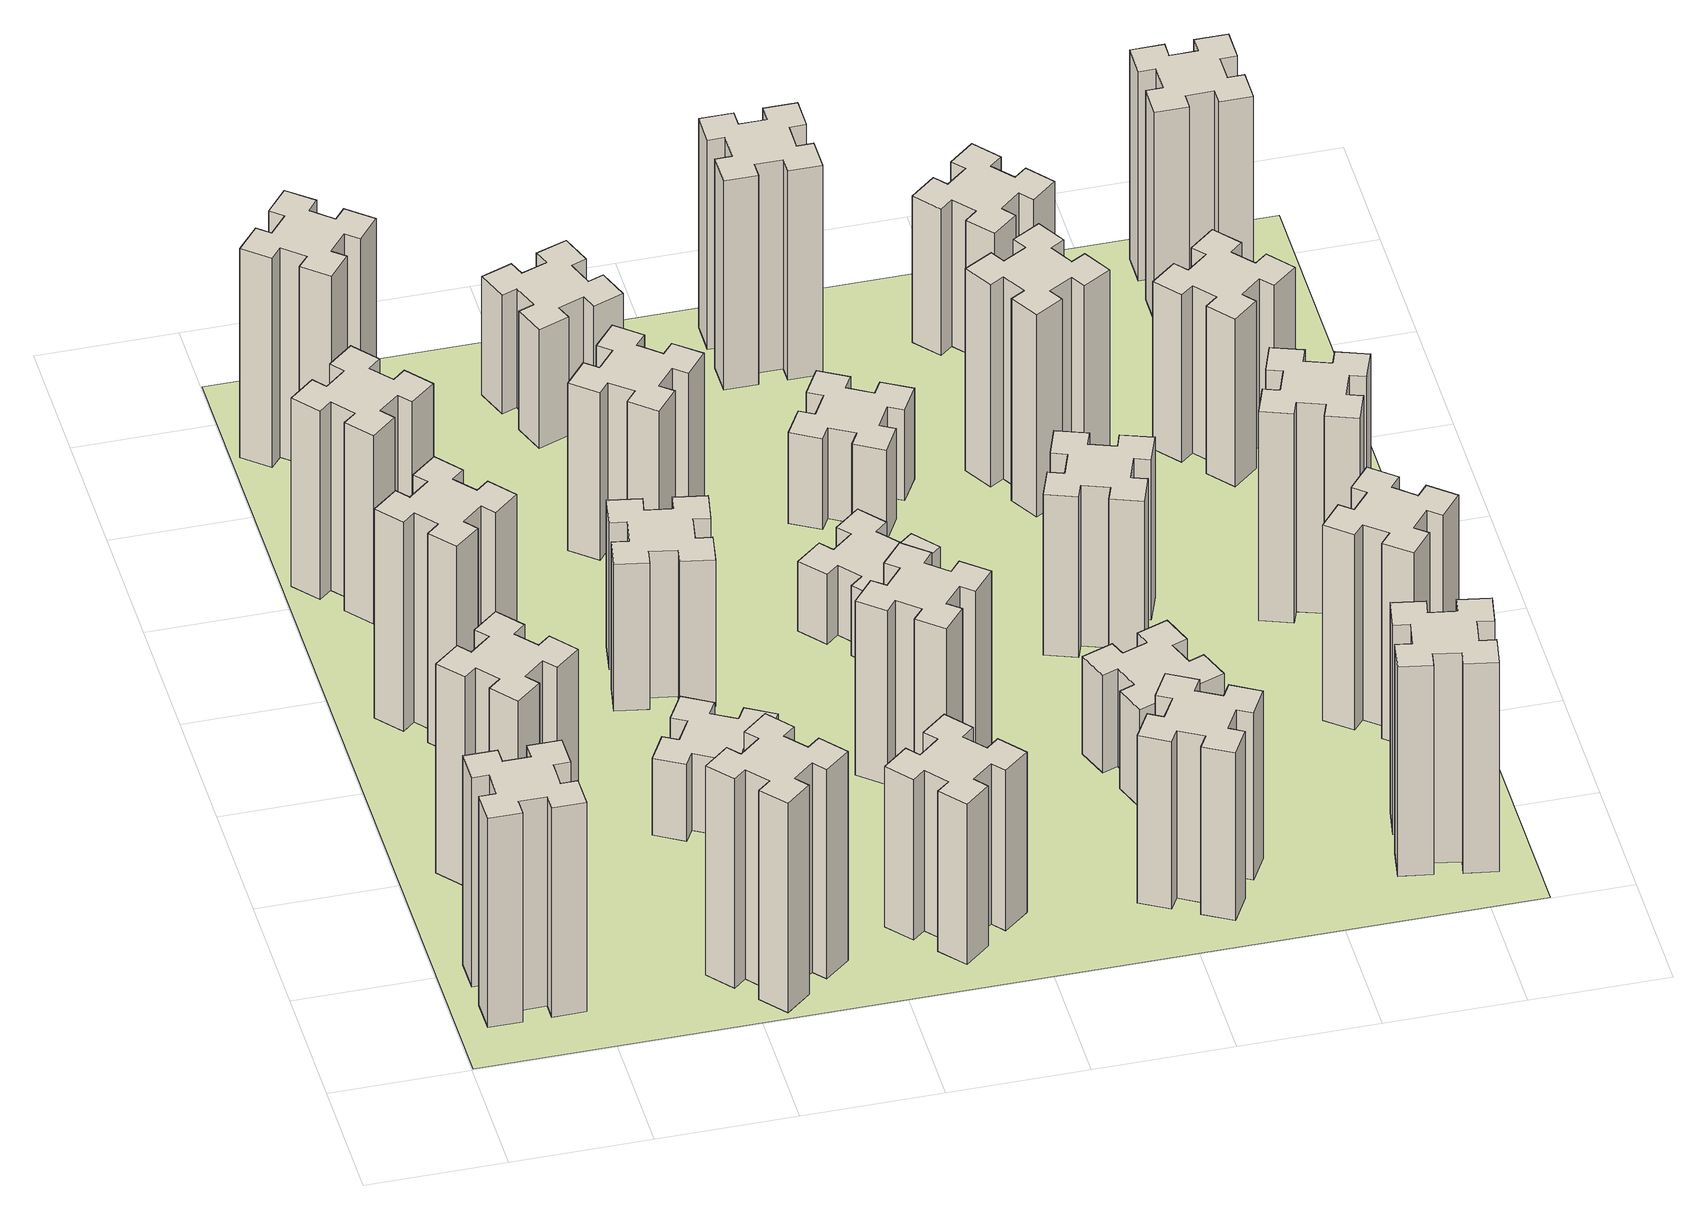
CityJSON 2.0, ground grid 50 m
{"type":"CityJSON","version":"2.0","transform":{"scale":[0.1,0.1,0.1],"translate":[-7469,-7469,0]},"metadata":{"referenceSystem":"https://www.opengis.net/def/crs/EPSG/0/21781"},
"CityObjects":{
"building1":{"type":"Building","attributes":{"class":"1000","function":"1000","usage":"1000","yearOfConstruction":2016,"roofType":"1000","measuredHeight":90,"storeysAboveGround":30,"storeysBelowGround":0},"geometry":[{"type":"Solid","lod":"1","boundaries":[[[[0,1,2,3,4,5,6,7,8,9,10,11,12,13,14,15,16,17,18,19]],[[17,16,20,21]],[[16,15,22,20]],[[15,14,23,22]],[[14,13,24,23]],[[13,12,25,24]],[[12,11,26,25]],[[11,10,27,26]],[[10,9,28,27]],[[9,8,29,28]],[[8,7,30,29]],[[7,6,31,30]],[[6,5,32,31]],[[5,4,33,32]],[[4,3,34,33]],[[3,2,35,34]],[[2,1,36,35]],[[1,0,37,36]],[[0,19,38,37]],[[19,18,39,38]],[[18,17,21,39]],[[24,25,26,27,28,29,30,31,32,33,34,35,36,37,38,39,21,20,22,23]]]]}]},
"building2":{"type":"Building","attributes":{"class":"1000","function":"1000","usage":"1000","yearOfConstruction":2016,"roofType":"1000","measuredHeight":90,"storeysAboveGround":30,"storeysBelowGround":0},"geometry":[{"type":"Solid","lod":"1","boundaries":[[[[40,41,42,43,44,45,46,47,48,49,50,51,52,53,54,55,56,57,58,59]],[[57,56,60,61]],[[56,55,62,60]],[[55,54,63,62]],[[54,53,64,63]],[[53,52,65,64]],[[52,51,66,65]],[[51,50,67,66]],[[50,49,68,67]],[[49,48,69,68]],[[48,47,70,69]],[[47,46,71,70]],[[46,45,72,71]],[[45,44,73,72]],[[44,43,74,73]],[[43,42,75,74]],[[42,41,76,75]],[[41,40,77,76]],[[40,59,78,77]],[[59,58,79,78]],[[58,57,61,79]],[[64,65,66,67,68,69,70,71,72,73,74,75,76,77,78,79,61,60,62,63]]]]}]},
"building3":{"type":"Building","attributes":{"class":"1000","function":"1000","usage":"1000","yearOfConstruction":2016,"roofType":"1000","measuredHeight":90,"storeysAboveGround":30,"storeysBelowGround":0},"geometry":[{"type":"Solid","lod":"1","boundaries":[[[[80,81,82,83,84,85,86,87,88,89,90,91,92,93,94,95,96,97,98,99]],[[97,96,100,101]],[[96,95,102,100]],[[95,94,103,102]],[[94,93,104,103]],[[93,92,105,104]],[[92,91,106,105]],[[91,90,107,106]],[[90,89,108,107]],[[89,88,109,108]],[[88,87,110,109]],[[87,86,111,110]],[[86,85,112,111]],[[85,84,113,112]],[[84,83,114,113]],[[83,82,115,114]],[[82,81,116,115]],[[81,80,117,116]],[[80,99,118,117]],[[99,98,119,118]],[[98,97,101,119]],[[104,105,106,107,108,109,110,111,112,113,114,115,116,117,118,119,101,100,102,103]]]]}]},
"building4":{"type":"Building","attributes":{"class":"1000","function":"1000","usage":"1000","yearOfConstruction":2016,"roofType":"1000","measuredHeight":81,"storeysAboveGround":30,"storeysBelowGround":0},"geometry":[{"type":"Solid","lod":"1","boundaries":[[[[120,121,122,123,124,125,126,127,128,129,130,131,132,133,134,135,136,137,138,139]],[[137,136,140,141]],[[136,135,142,140]],[[135,134,143,142]],[[134,133,144,143]],[[133,132,145,144]],[[132,131,146,145]],[[131,130,147,146]],[[130,129,148,147]],[[129,128,149,148]],[[128,127,150,149]],[[127,126,151,150]],[[126,125,152,151]],[[125,124,153,152]],[[124,123,154,153]],[[123,122,155,154]],[[122,121,156,155]],[[121,120,157,156]],[[120,139,158,157]],[[139,138,159,158]],[[138,137,141,159]],[[144,145,146,147,148,149,150,151,152,153,154,155,156,157,158,159,141,140,142,143]]]]}]},
"building5":{"type":"Building","attributes":{"class":"1000","function":"1000","usage":"1000","yearOfConstruction":2016,"roofType":"1000","measuredHeight":90,"storeysAboveGround":30,"storeysBelowGround":0},"geometry":[{"type":"Solid","lod":"1","boundaries":[[[[160,161,162,163,164,165,166,167,168,169,170,171,172,173,174,175,176,177,178,179]],[[177,176,180,181]],[[176,175,182,180]],[[175,174,183,182]],[[174,173,184,183]],[[173,172,185,184]],[[172,171,186,185]],[[171,170,187,186]],[[170,169,188,187]],[[169,168,189,188]],[[168,167,190,189]],[[167,166,191,190]],[[166,165,192,191]],[[165,164,193,192]],[[164,163,194,193]],[[163,162,195,194]],[[162,161,196,195]],[[161,160,197,196]],[[160,179,198,197]],[[179,178,199,198]],[[178,177,181,199]],[[184,185,186,187,188,189,190,191,192,193,194,195,196,197,198,199,181,180,182,183]]]]}]},
"building6":{"type":"Building","attributes":{"class":"1000","function":"1000","usage":"1000","yearOfConstruction":2016,"roofType":"1000","measuredHeight":90,"storeysAboveGround":30,"storeysBelowGround":0},"geometry":[{"type":"Solid","lod":"1","boundaries":[[[[200,201,202,203,204,205,206,207,208,209,210,211,212,213,214,215,216,217,218,219]],[[217,216,220,221]],[[216,215,222,220]],[[215,214,223,222]],[[214,213,224,223]],[[213,212,225,224]],[[212,211,226,225]],[[211,210,227,226]],[[210,209,228,227]],[[209,208,229,228]],[[208,207,230,229]],[[207,206,231,230]],[[206,205,232,231]],[[205,204,233,232]],[[204,203,234,233]],[[203,202,235,234]],[[202,201,236,235]],[[201,200,237,236]],[[200,219,238,237]],[[219,218,239,238]],[[218,217,221,239]],[[224,225,226,227,228,229,230,231,232,233,234,235,236,237,238,239,221,220,222,223]]]]}]},
"building7":{"type":"Building","attributes":{"class":"1000","function":"1000","usage":"1000","yearOfConstruction":2016,"roofType":"1000","measuredHeight":33,"storeysAboveGround":30,"storeysBelowGround":0},"geometry":[{"type":"Solid","lod":"1","boundaries":[[[[240,241,242,243,244,245,246,247,248,249,250,251,252,253,254,255,256,257,258,259]],[[257,256,260,261]],[[256,255,262,260]],[[255,254,263,262]],[[254,253,264,263]],[[253,252,265,264]],[[252,251,266,265]],[[251,250,267,266]],[[250,249,268,267]],[[249,248,269,268]],[[248,247,270,269]],[[247,246,271,270]],[[246,245,272,271]],[[245,244,273,272]],[[244,243,274,273]],[[243,242,275,274]],[[242,241,276,275]],[[241,240,277,276]],[[240,259,278,277]],[[259,258,279,278]],[[258,257,261,279]],[[264,265,266,267,268,269,270,271,272,273,274,275,276,277,278,279,261,260,262,263]]]]}]},
"building8":{"type":"Building","attributes":{"class":"1000","function":"1000","usage":"1000","yearOfConstruction":2016,"roofType":"1000","measuredHeight":63,"storeysAboveGround":30,"storeysBelowGround":0},"geometry":[{"type":"Solid","lod":"1","boundaries":[[[[280,281,282,283,284,285,286,287,288,289,290,291,292,293,294,295,296,297,298,299]],[[297,296,300,301]],[[296,295,302,300]],[[295,294,303,302]],[[294,293,304,303]],[[293,292,305,304]],[[292,291,306,305]],[[291,290,307,306]],[[290,289,308,307]],[[289,288,309,308]],[[288,287,310,309]],[[287,286,311,310]],[[286,285,312,311]],[[285,284,313,312]],[[284,283,314,313]],[[283,282,315,314]],[[282,281,316,315]],[[281,280,317,316]],[[280,299,318,317]],[[299,298,319,318]],[[298,297,301,319]],[[304,305,306,307,308,309,310,311,312,313,314,315,316,317,318,319,301,300,302,303]]]]}]},
"building9":{"type":"Building","attributes":{"class":"1000","function":"1000","usage":"1000","yearOfConstruction":2016,"roofType":"1000","measuredHeight":69,"storeysAboveGround":30,"storeysBelowGround":0},"geometry":[{"type":"Solid","lod":"1","boundaries":[[[[320,321,322,323,324,325,326,327,328,329,330,331,332,333,334,335,336,337,338,339]],[[337,336,340,341]],[[336,335,342,340]],[[335,334,343,342]],[[334,333,344,343]],[[333,332,345,344]],[[332,331,346,345]],[[331,330,347,346]],[[330,329,348,347]],[[329,328,349,348]],[[328,327,350,349]],[[327,326,351,350]],[[326,325,352,351]],[[325,324,353,352]],[[324,323,354,353]],[[323,322,355,354]],[[322,321,356,355]],[[321,320,357,356]],[[320,339,358,357]],[[339,338,359,358]],[[338,337,341,359]],[[344,345,346,347,348,349,350,351,352,353,354,355,356,357,358,359,341,340,342,343]]]]}]},
"building10":{"type":"Building","attributes":{"class":"1000","function":"1000","usage":"1000","yearOfConstruction":2016,"roofType":"1000","measuredHeight":72,"storeysAboveGround":30,"storeysBelowGround":0},"geometry":[{"type":"Solid","lod":"1","boundaries":[[[[360,361,362,363,364,365,366,367,368,369,370,371,372,373,374,375,376,377,378,379]],[[377,376,380,381]],[[376,375,382,380]],[[375,374,383,382]],[[374,373,384,383]],[[373,372,385,384]],[[372,371,386,385]],[[371,370,387,386]],[[370,369,388,387]],[[369,368,389,388]],[[368,367,390,389]],[[367,366,391,390]],[[366,365,392,391]],[[365,364,393,392]],[[364,363,394,393]],[[363,362,395,394]],[[362,361,396,395]],[[361,360,397,396]],[[360,379,398,397]],[[379,378,399,398]],[[378,377,381,399]],[[384,385,386,387,388,389,390,391,392,393,394,395,396,397,398,399,381,380,382,383]]]]}]},
"building11":{"type":"Building","attributes":{"class":"1000","function":"1000","usage":"1000","yearOfConstruction":2016,"roofType":"1000","measuredHeight":51,"storeysAboveGround":30,"storeysBelowGround":0},"geometry":[{"type":"Solid","lod":"1","boundaries":[[[[400,401,402,403,404,405,406,407,408,409,410,411,412,413,414,415,416,417,418,419]],[[417,416,420,421]],[[416,415,422,420]],[[415,414,423,422]],[[414,413,424,423]],[[413,412,425,424]],[[412,411,426,425]],[[411,410,427,426]],[[410,409,428,427]],[[409,408,429,428]],[[408,407,430,429]],[[407,406,431,430]],[[406,405,432,431]],[[405,404,433,432]],[[404,403,434,433]],[[403,402,435,434]],[[402,401,436,435]],[[401,400,437,436]],[[400,419,438,437]],[[419,418,439,438]],[[418,417,421,439]],[[424,425,426,427,428,429,430,431,432,433,434,435,436,437,438,439,421,420,422,423]]]]}]},
"building12":{"type":"Building","attributes":{"class":"1000","function":"1000","usage":"1000","yearOfConstruction":2016,"roofType":"1000","measuredHeight":75,"storeysAboveGround":30,"storeysBelowGround":0},"geometry":[{"type":"Solid","lod":"1","boundaries":[[[[440,441,442,443,444,445,446,447,448,449,450,451,452,453,454,455,456,457,458,459]],[[457,456,460,461]],[[456,455,462,460]],[[455,454,463,462]],[[454,453,464,463]],[[453,452,465,464]],[[452,451,466,465]],[[451,450,467,466]],[[450,449,468,467]],[[449,448,469,468]],[[448,447,470,469]],[[447,446,471,470]],[[446,445,472,471]],[[445,444,473,472]],[[444,443,474,473]],[[443,442,475,474]],[[442,441,476,475]],[[441,440,477,476]],[[440,459,478,477]],[[459,458,479,478]],[[458,457,461,479]],[[464,465,466,467,468,469,470,471,472,473,474,475,476,477,478,479,461,460,462,463]]]]}]},
"building13":{"type":"Building","attributes":{"class":"1000","function":"1000","usage":"1000","yearOfConstruction":2016,"roofType":"1000","measuredHeight":30,"storeysAboveGround":30,"storeysBelowGround":0},"geometry":[{"type":"Solid","lod":"1","boundaries":[[[[480,481,482,483,484,485,486,487,488,489,490,491,492,493,494,495,496,497,498,499]],[[497,496,500,501]],[[496,495,502,500]],[[495,494,503,502]],[[494,493,504,503]],[[493,492,505,504]],[[492,491,506,505]],[[491,490,507,506]],[[490,489,508,507]],[[489,488,509,508]],[[488,487,510,509]],[[487,486,511,510]],[[486,485,512,511]],[[485,484,513,512]],[[484,483,514,513]],[[483,482,515,514]],[[482,481,516,515]],[[481,480,517,516]],[[480,499,518,517]],[[499,498,519,518]],[[498,497,501,519]],[[504,505,506,507,508,509,510,511,512,513,514,515,516,517,518,519,501,500,502,503]]]]}]},
"building14":{"type":"Building","attributes":{"class":"1000","function":"1000","usage":"1000","yearOfConstruction":2016,"roofType":"1000","measuredHeight":72,"storeysAboveGround":30,"storeysBelowGround":0},"geometry":[{"type":"Solid","lod":"1","boundaries":[[[[520,521,522,523,524,525,526,527,528,529,530,531,532,533,534,535,536,537,538,539]],[[537,536,540,541]],[[536,535,542,540]],[[535,534,543,542]],[[534,533,544,543]],[[533,532,545,544]],[[532,531,546,545]],[[531,530,547,546]],[[530,529,548,547]],[[529,528,549,548]],[[528,527,550,549]],[[527,526,551,550]],[[526,525,552,551]],[[525,524,553,552]],[[524,523,554,553]],[[523,522,555,554]],[[522,521,556,555]],[[521,520,557,556]],[[520,539,558,557]],[[539,538,559,558]],[[538,537,541,559]],[[544,545,546,547,548,549,550,551,552,553,554,555,556,557,558,559,541,540,542,543]]]]}]},
"building15":{"type":"Building","attributes":{"class":"1000","function":"1000","usage":"1000","yearOfConstruction":2016,"roofType":"1000","measuredHeight":39,"storeysAboveGround":30,"storeysBelowGround":0},"geometry":[{"type":"Solid","lod":"1","boundaries":[[[[560,561,562,563,564,565,566,567,568,569,570,571,572,573,574,575,576,577,578,579]],[[577,576,580,581]],[[576,575,582,580]],[[575,574,583,582]],[[574,573,584,583]],[[573,572,585,584]],[[572,571,586,585]],[[571,570,587,586]],[[570,569,588,587]],[[569,568,589,588]],[[568,567,590,589]],[[567,566,591,590]],[[566,565,592,591]],[[565,564,593,592]],[[564,563,594,593]],[[563,562,595,594]],[[562,561,596,595]],[[561,560,597,596]],[[560,579,598,597]],[[579,578,599,598]],[[578,577,581,599]],[[584,585,586,587,588,589,590,591,592,593,594,595,596,597,598,599,581,580,582,583]]]]}]},
"building16":{"type":"Building","attributes":{"class":"1000","function":"1000","usage":"1000","yearOfConstruction":2016,"roofType":"1000","measuredHeight":90,"storeysAboveGround":30,"storeysBelowGround":0},"geometry":[{"type":"Solid","lod":"1","boundaries":[[[[600,601,602,603,604,605,606,607,608,609,610,611,612,613,614,615,616,617,618,619]],[[617,616,620,621]],[[616,615,622,620]],[[615,614,623,622]],[[614,613,624,623]],[[613,612,625,624]],[[612,611,626,625]],[[611,610,627,626]],[[610,609,628,627]],[[609,608,629,628]],[[608,607,630,629]],[[607,606,631,630]],[[606,605,632,631]],[[605,604,633,632]],[[604,603,634,633]],[[603,602,635,634]],[[602,601,636,635]],[[601,600,637,636]],[[600,619,638,637]],[[619,618,639,638]],[[618,617,621,639]],[[624,625,626,627,628,629,630,631,632,633,634,635,636,637,638,639,621,620,622,623]]]]}]},
"building17":{"type":"Building","attributes":{"class":"1000","function":"1000","usage":"1000","yearOfConstruction":2016,"roofType":"1000","measuredHeight":42,"storeysAboveGround":30,"storeysBelowGround":0},"geometry":[{"type":"Solid","lod":"1","boundaries":[[[[640,641,642,643,644,645,646,647,648,649,650,651,652,653,654,655,656,657,658,659]],[[657,656,660,661]],[[656,655,662,660]],[[655,654,663,662]],[[654,653,664,663]],[[653,652,665,664]],[[652,651,666,665]],[[651,650,667,666]],[[650,649,668,667]],[[649,648,669,668]],[[648,647,670,669]],[[647,646,671,670]],[[646,645,672,671]],[[645,644,673,672]],[[644,643,674,673]],[[643,642,675,674]],[[642,641,676,675]],[[641,640,677,676]],[[640,659,678,677]],[[659,658,679,678]],[[658,657,661,679]],[[664,665,666,667,668,669,670,671,672,673,674,675,676,677,678,679,661,660,662,663]]]]}]},
"building18":{"type":"Building","attributes":{"class":"1000","function":"1000","usage":"1000","yearOfConstruction":2016,"roofType":"1000","measuredHeight":69,"storeysAboveGround":30,"storeysBelowGround":0},"geometry":[{"type":"Solid","lod":"1","boundaries":[[[[680,681,682,683,684,685,686,687,688,689,690,691,692,693,694,695,696,697,698,699]],[[697,696,700,701]],[[696,695,702,700]],[[695,694,703,702]],[[694,693,704,703]],[[693,692,705,704]],[[692,691,706,705]],[[691,690,707,706]],[[690,689,708,707]],[[689,688,709,708]],[[688,687,710,709]],[[687,686,711,710]],[[686,685,712,711]],[[685,684,713,712]],[[684,683,714,713]],[[683,682,715,714]],[[682,681,716,715]],[[681,680,717,716]],[[680,699,718,717]],[[699,698,719,718]],[[698,697,701,719]],[[704,705,706,707,708,709,710,711,712,713,714,715,716,717,718,719,701,700,702,703]]]]}]},
"building19":{"type":"Building","attributes":{"class":"1000","function":"1000","usage":"1000","yearOfConstruction":2016,"roofType":"1000","measuredHeight":87,"storeysAboveGround":30,"storeysBelowGround":0},"geometry":[{"type":"Solid","lod":"1","boundaries":[[[[720,721,722,723,724,725,726,727,728,729,730,731,732,733,734,735,736,737,738,739]],[[737,736,740,741]],[[736,735,742,740]],[[735,734,743,742]],[[734,733,744,743]],[[733,732,745,744]],[[732,731,746,745]],[[731,730,747,746]],[[730,729,748,747]],[[729,728,749,748]],[[728,727,750,749]],[[727,726,751,750]],[[726,725,752,751]],[[725,724,753,752]],[[724,723,754,753]],[[723,722,755,754]],[[722,721,756,755]],[[721,720,757,756]],[[720,739,758,757]],[[739,738,759,758]],[[738,737,741,759]],[[744,745,746,747,748,749,750,751,752,753,754,755,756,757,758,759,741,740,742,743]]]]}]},
"building20":{"type":"Building","attributes":{"class":"1000","function":"1000","usage":"1000","yearOfConstruction":2016,"roofType":"1000","measuredHeight":90,"storeysAboveGround":30,"storeysBelowGround":0},"geometry":[{"type":"Solid","lod":"1","boundaries":[[[[760,761,762,763,764,765,766,767,768,769,770,771,772,773,774,775,776,777,778,779]],[[777,776,780,781]],[[776,775,782,780]],[[775,774,783,782]],[[774,773,784,783]],[[773,772,785,784]],[[772,771,786,785]],[[771,770,787,786]],[[770,769,788,787]],[[769,768,789,788]],[[768,767,790,789]],[[767,766,791,790]],[[766,765,792,791]],[[765,764,793,792]],[[764,763,794,793]],[[763,762,795,794]],[[762,761,796,795]],[[761,760,797,796]],[[760,779,798,797]],[[779,778,799,798]],[[778,777,781,799]],[[784,785,786,787,788,789,790,791,792,793,794,795,796,797,798,799,781,780,782,783]]]]}]},
"building21":{"type":"Building","attributes":{"class":"1000","function":"1000","usage":"1000","yearOfConstruction":2016,"roofType":"1000","measuredHeight":63,"storeysAboveGround":30,"storeysBelowGround":0},"geometry":[{"type":"Solid","lod":"1","boundaries":[[[[800,801,802,803,804,805,806,807,808,809,810,811,812,813,814,815,816,817,818,819]],[[817,816,820,821]],[[816,815,822,820]],[[815,814,823,822]],[[814,813,824,823]],[[813,812,825,824]],[[812,811,826,825]],[[811,810,827,826]],[[810,809,828,827]],[[809,808,829,828]],[[808,807,830,829]],[[807,806,831,830]],[[806,805,832,831]],[[805,804,833,832]],[[804,803,834,833]],[[803,802,835,834]],[[802,801,836,835]],[[801,800,837,836]],[[800,819,838,837]],[[819,818,839,838]],[[818,817,821,839]],[[824,825,826,827,828,829,830,831,832,833,834,835,836,837,838,839,821,820,822,823]]]]}]},
"building22":{"type":"Building","attributes":{"class":"1000","function":"1000","usage":"1000","yearOfConstruction":2016,"roofType":"1000","measuredHeight":84,"storeysAboveGround":30,"storeysBelowGround":0},"geometry":[{"type":"Solid","lod":"1","boundaries":[[[[840,841,842,843,844,845,846,847,848,849,850,851,852,853,854,855,856,857,858,859]],[[857,856,860,861]],[[856,855,862,860]],[[855,854,863,862]],[[854,853,864,863]],[[853,852,865,864]],[[852,851,866,865]],[[851,850,867,866]],[[850,849,868,867]],[[849,848,869,868]],[[848,847,870,869]],[[847,846,871,870]],[[846,845,872,871]],[[845,844,873,872]],[[844,843,874,873]],[[843,842,875,874]],[[842,841,876,875]],[[841,840,877,876]],[[840,859,878,877]],[[859,858,879,878]],[[858,857,861,879]],[[864,865,866,867,868,869,870,871,872,873,874,875,876,877,878,879,861,860,862,863]]]]}]},
"building23":{"type":"Building","attributes":{"class":"1000","function":"1000","usage":"1000","yearOfConstruction":2016,"roofType":"1000","measuredHeight":90,"storeysAboveGround":30,"storeysBelowGround":0},"geometry":[{"type":"Solid","lod":"1","boundaries":[[[[880,881,882,883,884,885,886,887,888,889,890,891,892,893,894,895,896,897,898,899]],[[897,896,900,901]],[[896,895,902,900]],[[895,894,903,902]],[[894,893,904,903]],[[893,892,905,904]],[[892,891,906,905]],[[891,890,907,906]],[[890,889,908,907]],[[889,888,909,908]],[[888,887,910,909]],[[887,886,911,910]],[[886,885,912,911]],[[885,884,913,912]],[[884,883,914,913]],[[883,882,915,914]],[[882,881,916,915]],[[881,880,917,916]],[[880,899,918,917]],[[899,898,919,918]],[[898,897,901,919]],[[904,905,906,907,908,909,910,911,912,913,914,915,916,917,918,919,901,900,902,903]]]]}]},
"building24":{"type":"Building","attributes":{"class":"1000","function":"1000","usage":"1000","yearOfConstruction":2016,"roofType":"1000","measuredHeight":72,"storeysAboveGround":30,"storeysBelowGround":0},"geometry":[{"type":"Solid","lod":"1","boundaries":[[[[920,921,922,923,924,925,926,927,928,929,930,931,932,933,934,935,936,937,938,939]],[[937,936,940,941]],[[936,935,942,940]],[[935,934,943,942]],[[934,933,944,943]],[[933,932,945,944]],[[932,931,946,945]],[[931,930,947,946]],[[930,929,948,947]],[[929,928,949,948]],[[928,927,950,949]],[[927,926,951,950]],[[926,925,952,951]],[[925,924,953,952]],[[924,923,954,953]],[[923,922,955,954]],[[922,921,956,955]],[[921,920,957,956]],[[920,939,958,957]],[[939,938,959,958]],[[938,937,941,959]],[[944,945,946,947,948,949,950,951,952,953,954,955,956,957,958,959,941,940,942,943]]]]}]},
"building25":{"type":"Building","attributes":{"class":"1000","function":"1000","usage":"1000","yearOfConstruction":2016,"roofType":"1000","measuredHeight":90,"storeysAboveGround":30,"storeysBelowGround":0},"geometry":[{"type":"Solid","lod":"1","boundaries":[[[[960,961,962,963,964,965,966,967,968,969,970,971,972,973,974,975,976,977,978,979]],[[977,976,980,981]],[[976,975,982,980]],[[975,974,983,982]],[[974,973,984,983]],[[973,972,985,984]],[[972,971,986,985]],[[971,970,987,986]],[[970,969,988,987]],[[969,968,989,988]],[[968,967,990,989]],[[967,966,991,990]],[[966,965,992,991]],[[965,964,993,992]],[[964,963,994,993]],[[963,962,995,994]],[[962,961,996,995]],[[961,960,997,996]],[[960,979,998,997]],[[979,978,999,998]],[[978,977,981,999]],[[984,985,986,987,988,989,990,991,992,993,994,995,996,997,998,999,981,980,982,983]]]]}]},
"landuse1":{"type":"LandUse","attributes":{"name":"plot1","function":"1010"},"geometry":[{"type":"MultiSurface","lod":"1","boundaries":[[[1000,1001,1002,1003]]]}]}
},
"vertices":[
[165,425,0],[165,325,0],[105,325,0],[105,205,0],[225,205,0],[225,265,0],[325,265,0],[325,205,0],[445,205,0],[445,325,0],[385,325,0],[385,425,0],[445,425,0],[445,545,0],[325,545,0],[325,485,0],[225,485,0],[225,545,0],[105,545,0],[105,425,0],[225,485,900],[225,545,900],[325,485,900],[325,545,900],[445,545,900],[445,425,900],[385,425,900],[385,325,900],[445,325,900],[445,205,900],[325,205,900],[325,265,900],[225,265,900],[225,205,900],[105,205,900],[105,325,900],[165,325,900],[165,425,900],[105,425,900],[105,545,900],
[492,1048,0],[427,1124,0],[473,1163,0],[396,1255,0],[304,1178,0],[343,1132,0],[266,1067,0],[228,1113,0],[136,1036,0],[213,944,0],[259,983,0],[323,906,0],[277,868,0],[354,776,0],[446,853,0],[408,899,0],[484,963,0],[523,917,0],[615,994,0],[538,1086,0],[484,963,900],[523,917,900],[408,899,900],[446,853,900],[354,776,900],[277,868,900],[323,906,900],[259,983,900],[213,944,900],[136,1036,900],[228,1113,900],[266,1067,900],[343,1132,900],[304,1178,900],[396,1255,900],[473,1163,900],[427,1124,900],[492,1048,900],[538,1086,900],[615,994,900],
[492,1888,0],[427,1964,0],[473,2003,0],[396,2095,0],[304,2018,0],[343,1972,0],[266,1907,0],[228,1953,0],[136,1876,0],[213,1784,0],[259,1823,0],[323,1746,0],[277,1708,0],[354,1616,0],[446,1693,0],[408,1739,0],[484,1803,0],[523,1757,0],[615,1834,0],[538,1926,0],[484,1803,900],[523,1757,900],[408,1739,900],[446,1693,900],[354,1616,900],[277,1708,900],[323,1746,900],[259,1823,900],[213,1784,900],[136,1876,900],[228,1953,900],[266,1907,900],[343,1972,900],[304,2018,900],[396,2095,900],[473,2003,900],[427,1964,900],[492,1888,900],[538,1926,900],[615,1834,900],
[243,2712,0],[166,2647,0],[128,2693,0],[36,2616,0],[113,2524,0],[159,2563,0],[223,2486,0],[177,2448,0],[254,2356,0],[346,2433,0],[308,2479,0],[384,2543,0],[423,2497,0],[515,2574,0],[438,2666,0],[392,2628,0],[327,2704,0],[373,2743,0],[296,2835,0],[204,2758,0],[327,2704,810],[373,2743,810],[392,2628,810],[438,2666,810],[515,2574,810],[423,2497,810],[384,2543,810],[308,2479,810],[346,2433,810],[254,2356,810],[177,2448,810],[223,2486,810],[159,2563,810],[113,2524,810],[36,2616,810],[128,2693,810],[166,2647,810],[243,2712,810],[204,2758,810],[296,2835,810],
[1232,308,0],[1167,384,0],[1213,423,0],[1136,515,0],[1044,438,0],[1083,392,0],[1006,327,0],[968,373,0],[876,296,0],[953,204,0],[999,243,0],[1063,166,0],[1017,128,0],[1094,36,0],[1186,113,0],[1148,159,0],[1224,223,0],[1263,177,0],[1355,254,0],[1278,346,0],[1224,223,900],[1263,177,900],[1148,159,900],[1186,113,900],[1094,36,900],[1017,128,900],[1063,166,900],[999,243,900],[953,204,900],[876,296,900],[968,373,900],[1006,327,900],[1083,392,900],[1044,438,900],[1136,515,900],[1213,423,900],[1167,384,900],[1232,308,900],[1278,346,900],[1355,254,900],
[384,3387,0],[308,3452,0],[346,3498,0],[254,3575,0],[177,3483,0],[223,3444,0],[159,3368,0],[113,3406,0],[36,3314,0],[128,3237,0],[166,3283,0],[243,3219,0],[204,3173,0],[296,3096,0],[373,3188,0],[327,3226,0],[392,3303,0],[438,3264,0],[515,3356,0],[423,3433,0],[392,3303,900],[438,3264,900],[327,3226,900],[373,3188,900],[296,3096,900],[204,3173,900],[243,3219,900],[166,3283,900],[128,3237,900],[36,3314,900],[113,3406,900],[159,3368,900],[223,3444,900],[177,3483,900],[254,3575,900],[346,3498,900],[308,3452,900],[384,3387,900],[423,3433,900],[515,3356,900],
[1186,1017,0],[1236,1104,0],[1288,1074,0],[1348,1178,0],[1244,1238,0],[1214,1186,0],[1127,1236,0],[1157,1288,0],[1053,1348,0],[993,1244,0],[1045,1214,0],[995,1127,0],[943,1157,0],[883,1053,0],[987,993,0],[1017,1045,0],[1104,995,0],[1074,943,0],[1178,883,0],[1238,987,0],[1104,995,330],[1074,943,330],[1017,1045,330],[987,993,330],[883,1053,330],[943,1157,330],[995,1127,330],[1045,1214,330],[993,1244,330],[1053,1348,330],[1157,1288,330],[1127,1236,330],[1214,1186,330],[1244,1238,330],[1348,1178,330],[1288,1074,330],[1236,1104,330],[1186,1017,330],[1238,987,330],[1178,883,330],
[1016,1924,0],[998,1825,0],[939,1836,0],[918,1717,0],[1037,1697,0],[1047,1756,0],[1145,1738,0],[1135,1679,0],[1253,1658,0],[1274,1777,0],[1215,1787,0],[1232,1885,0],[1291,1875,0],[1312,1993,0],[1194,2014,0],[1184,1955,0],[1085,1972,0],[1096,2031,0],[977,2052,0],[957,1934,0],[1085,1972,630],[1096,2031,630],[1184,1955,630],[1194,2014,630],[1312,1993,630],[1291,1875,630],[1232,1885,630],[1215,1787,630],[1274,1777,630],[1253,1658,630],[1135,1679,630],[1145,1738,630],[1047,1756,630],[1037,1697,630],[918,1717,630],[939,1836,630],[998,1825,630],[1016,1924,630],[957,1934,630],[977,2052,630],
[1639,343,0],[1703,266,0],[1657,228,0],[1734,136,0],[1826,213,0],[1788,259,0],[1864,323,0],[1903,277,0],[1995,354,0],[1918,446,0],[1872,408,0],[1807,484,0],[1853,523,0],[1776,615,0],[1684,538,0],[1723,492,0],[1646,427,0],[1608,473,0],[1516,396,0],[1593,304,0],[1646,427,690],[1608,473,690],[1723,492,690],[1684,538,690],[1776,615,690],[1853,523,690],[1807,484,690],[1872,408,690],[1918,446,690],[1995,354,690],[1903,277,690],[1864,323,690],[1788,259,690],[1826,213,690],[1734,136,690],[1657,228,690],[1703,266,690],[1639,343,690],[1593,304,690],[1516,396,690],
[1267,2486,0],[1332,2563,0],[1378,2524,0],[1455,2616,0],[1363,2693,0],[1324,2647,0],[1248,2712,0],[1286,2758,0],[1194,2835,0],[1117,2743,0],[1163,2704,0],[1099,2628,0],[1053,2666,0],[976,2574,0],[1068,2497,0],[1106,2543,0],[1183,2479,0],[1144,2433,0],[1236,2356,0],[1313,2448,0],[1183,2479,720],[1144,2433,720],[1106,2543,720],[1068,2497,720],[976,2574,720],[1053,2666,720],[1099,2628,720],[1163,2704,720],[1117,2743,720],[1194,2835,720],[1286,2758,720],[1248,2712,720],[1324,2647,720],[1363,2693,720],[1455,2616,720],[1378,2524,720],[1332,2563,720],[1267,2486,720],[1313,2448,720],[1236,2356,720],
[1125,3456,0],[1031,3422,0],[1010,3478,0],[897,3437,0],[939,3324,0],[995,3345,0],[1029,3251,0],[973,3230,0],[1014,3117,0],[1127,3159,0],[1106,3215,0],[1200,3249,0],[1220,3193,0],[1333,3234,0],[1292,3347,0],[1236,3326,0],[1202,3420,0],[1258,3440,0],[1217,3553,0],[1104,3512,0],[1202,3420,510],[1258,3440,510],[1236,3326,510],[1292,3347,510],[1333,3234,510],[1220,3193,510],[1200,3249,510],[1106,3215,510],[1127,3159,510],[1014,3117,510],[973,3230,510],[1029,3251,510],[995,3345,510],[939,3324,510],[897,3437,510],[1010,3478,510],[1031,3422,510],[1125,3456,510],[1104,3512,510],[1217,3553,510],
[1803,1324,0],[1739,1248,0],[1693,1286,0],[1616,1194,0],[1708,1117,0],[1746,1163,0],[1823,1099,0],[1784,1053,0],[1876,976,0],[1953,1068,0],[1907,1106,0],[1972,1183,0],[2018,1144,0],[2095,1236,0],[2003,1313,0],[1964,1267,0],[1888,1332,0],[1926,1378,0],[1834,1455,0],[1757,1363,0],[1888,1332,750],[1926,1378,750],[1964,1267,750],[2003,1313,750],[2095,1236,750],[2018,1144,750],[1972,1183,750],[1907,1106,750],[1953,1068,750],[1876,976,750],[1784,1053,750],[1823,1099,750],[1746,1163,750],[1708,1117,750],[1616,1194,750],[1693,1286,750],[1739,1248,750],[1803,1324,750],[1757,1363,750],[1834,1455,750],
[1972,1988,0],[1907,2064,0],[1953,2103,0],[1876,2195,0],[1784,2118,0],[1823,2072,0],[1746,2007,0],[1708,2053,0],[1616,1976,0],[1693,1884,0],[1739,1923,0],[1803,1846,0],[1757,1808,0],[1834,1716,0],[1926,1793,0],[1888,1839,0],[1964,1903,0],[2003,1857,0],[2095,1934,0],[2018,2026,0],[1964,1903,300],[2003,1857,300],[1888,1839,300],[1926,1793,300],[1834,1716,300],[1757,1808,300],[1803,1846,300],[1739,1923,300],[1693,1884,300],[1616,1976,300],[1708,2053,300],[1746,2007,300],[1823,2072,300],[1784,2118,300],[1876,2195,300],[1953,2103,300],[1907,2064,300],[1972,1988,300],[2018,2026,300],[2095,1934,300],
[2694,446,0],[2607,496,0],[2637,548,0],[2533,608,0],[2473,504,0],[2525,474,0],[2475,387,0],[2423,417,0],[2363,313,0],[2467,253,0],[2497,305,0],[2584,255,0],[2554,203,0],[2658,143,0],[2718,247,0],[2666,277,0],[2716,364,0],[2768,334,0],[2828,438,0],[2724,498,0],[2716,364,720],[2768,334,720],[2666,277,720],[2718,247,720],[2658,143,720],[2554,203,720],[2584,255,720],[2497,305,720],[2467,253,720],[2363,313,720],[2423,417,720],[2475,387,720],[2525,474,720],[2473,504,720],[2533,608,720],[2637,548,720],[2607,496,720],[2694,446,720],[2724,498,720],[2828,438,720],
[2026,2497,0],[2076,2584,0],[2128,2554,0],[2188,2658,0],[2084,2718,0],[2054,2666,0],[1967,2716,0],[1997,2768,0],[1893,2828,0],[1833,2724,0],[1885,2694,0],[1835,2607,0],[1783,2637,0],[1723,2533,0],[1827,2473,0],[1857,2525,0],[1944,2475,0],[1914,2423,0],[2018,2363,0],[2078,2467,0],[1944,2475,390],[1914,2423,390],[1857,2525,390],[1827,2473,390],[1723,2533,390],[1783,2637,390],[1835,2607,390],[1885,2694,390],[1833,2724,390],[1893,2828,390],[1997,2768,390],[1967,2716,390],[2054,2666,390],[2084,2718,390],[2188,2658,390],[2128,2554,390],[2076,2584,390],[2026,2497,390],[2078,2467,390],[2018,2363,390],
[1745,3485,0],[1745,3385,0],[1685,3385,0],[1685,3265,0],[1805,3265,0],[1805,3325,0],[1905,3325,0],[1905,3265,0],[2025,3265,0],[2025,3385,0],[1965,3385,0],[1965,3485,0],[2025,3485,0],[2025,3605,0],[1905,3605,0],[1905,3545,0],[1805,3545,0],[1805,3605,0],[1685,3605,0],[1685,3485,0],[1805,3545,900],[1805,3605,900],[1905,3545,900],[1905,3605,900],[2025,3605,900],[2025,3485,900],[1965,3485,900],[1965,3385,900],[2025,3385,900],[2025,3265,900],[1905,3265,900],[1905,3325,900],[1805,3325,900],[1805,3265,900],[1685,3265,900],[1685,3385,900],[1745,3385,900],[1745,3485,900],[1685,3485,900],[1685,3605,900],
[2716,1006,0],[2682,1100,0],[2738,1120,0],[2697,1233,0],[2584,1192,0],[2605,1136,0],[2511,1102,0],[2490,1158,0],[2377,1117,0],[2419,1004,0],[2475,1025,0],[2509,931,0],[2453,910,0],[2494,797,0],[2607,839,0],[2586,895,0],[2680,929,0],[2700,873,0],[2813,914,0],[2772,1027,0],[2680,929,420],[2700,873,420],[2586,895,420],[2607,839,420],[2494,797,420],[2453,910,420],[2509,931,420],[2475,1025,420],[2419,1004,420],[2377,1117,420],[2490,1158,420],[2511,1102,420],[2605,1136,420],[2584,1192,420],[2697,1233,420],[2738,1120,420],[2682,1100,420],[2716,1006,420],[2772,1027,420],[2813,914,420],
[2682,1671,0],[2716,1765,0],[2772,1744,0],[2813,1857,0],[2700,1898,0],[2680,1842,0],[2586,1876,0],[2607,1932,0],[2494,1973,0],[2453,1860,0],[2509,1840,0],[2475,1746,0],[2419,1767,0],[2377,1654,0],[2490,1613,0],[2511,1669,0],[2605,1635,0],[2584,1579,0],[2697,1537,0],[2738,1650,0],[2605,1635,690],[2584,1579,690],[2511,1669,690],[2490,1613,690],[2377,1654,690],[2419,1767,690],[2475,1746,690],[2509,1840,690],[2453,1860,690],[2494,1973,690],[2607,1932,690],[2586,1876,690],[2680,1842,690],[2700,1898,690],[2813,1857,690],[2772,1744,690],[2716,1765,690],[2682,1671,690],[2738,1650,690],[2697,1537,690],
[2607,2475,0],[2694,2525,0],[2724,2473,0],[2828,2533,0],[2768,2637,0],[2716,2607,0],[2666,2694,0],[2718,2724,0],[2658,2828,0],[2554,2768,0],[2584,2716,0],[2497,2666,0],[2467,2718,0],[2363,2658,0],[2423,2554,0],[2475,2584,0],[2525,2497,0],[2473,2467,0],[2533,2363,0],[2637,2423,0],[2525,2497,870],[2473,2467,870],[2475,2584,870],[2423,2554,870],[2363,2658,870],[2467,2718,870],[2497,2666,870],[2584,2716,870],[2554,2768,870],[2658,2828,870],[2718,2724,870],[2666,2694,870],[2716,2607,870],[2768,2637,870],[2828,2533,870],[2724,2473,870],[2694,2525,870],[2607,2475,870],[2637,2423,870],[2533,2363,870],
[3504,475,0],[3405,492,0],[3416,551,0],[3297,572,0],[3277,454,0],[3336,444,0],[3318,345,0],[3259,356,0],[3238,237,0],[3357,217,0],[3367,276,0],[3465,258,0],[3455,199,0],[3573,178,0],[3594,297,0],[3535,307,0],[3552,405,0],[3611,395,0],[3632,513,0],[3514,534,0],[3552,405,900],[3611,395,900],[3535,307,900],[3594,297,900],[3573,178,900],[3455,199,900],[3465,258,900],[3367,276,900],[3357,217,900],[3238,237,900],[3259,356,900],[3318,345,900],[3336,444,900],[3277,454,900],[3297,572,900],[3416,551,900],[3405,492,900],[3504,475,900],[3514,534,900],[3632,513,900],
[2712,3368,0],[2647,3444,0],[2693,3483,0],[2616,3575,0],[2524,3498,0],[2563,3452,0],[2486,3387,0],[2448,3433,0],[2356,3356,0],[2433,3264,0],[2479,3303,0],[2543,3226,0],[2497,3188,0],[2574,3096,0],[2666,3173,0],[2628,3219,0],[2704,3283,0],[2743,3237,0],[2835,3314,0],[2758,3406,0],[2704,3283,630],[2743,3237,630],[2628,3219,630],[2666,3173,630],[2574,3096,630],[2497,3188,630],[2543,3226,630],[2479,3303,630],[2433,3264,630],[2356,3356,630],[2448,3433,630],[2486,3387,630],[2563,3452,630],[2524,3498,630],[2616,3575,630],[2693,3483,630],[2647,3444,630],[2712,3368,630],[2758,3406,630],[2835,3314,630],
[3487,1006,0],[3552,1083,0],[3598,1044,0],[3675,1136,0],[3583,1213,0],[3544,1167,0],[3468,1232,0],[3506,1278,0],[3414,1355,0],[3337,1263,0],[3383,1224,0],[3319,1148,0],[3273,1186,0],[3196,1094,0],[3288,1017,0],[3326,1063,0],[3403,999,0],[3364,953,0],[3456,876,0],[3533,968,0],[3403,999,840],[3364,953,840],[3326,1063,840],[3288,1017,840],[3196,1094,840],[3273,1186,840],[3319,1148,840],[3383,1224,840],[3337,1263,840],[3414,1355,840],[3506,1278,840],[3468,1232,840],[3544,1167,840],[3583,1213,840],[3675,1136,840],[3598,1044,840],[3552,1083,840],[3487,1006,840],[3533,968,840],[3456,876,840],
[3420,1842,0],[3326,1876,0],[3347,1932,0],[3234,1973,0],[3193,1860,0],[3249,1840,0],[3215,1746,0],[3159,1767,0],[3117,1654,0],[3230,1613,0],[3251,1669,0],[3345,1635,0],[3324,1579,0],[3437,1537,0],[3478,1650,0],[3422,1671,0],[3456,1765,0],[3512,1744,0],[3553,1857,0],[3440,1898,0],[3456,1765,900],[3512,1744,900],[3422,1671,900],[3478,1650,900],[3437,1537,900],[3324,1579,900],[3345,1635,900],[3251,1669,900],[3230,1613,900],[3117,1654,900],[3159,1767,900],[3215,1746,900],[3249,1840,900],[3193,1860,900],[3234,1973,900],[3347,1932,900],[3326,1876,900],[3420,1842,900],[3440,1898,900],[3553,1857,900],
[3119,2563,0],[3183,2486,0],[3137,2448,0],[3214,2356,0],[3306,2433,0],[3268,2479,0],[3344,2543,0],[3383,2497,0],[3475,2574,0],[3398,2666,0],[3352,2628,0],[3287,2704,0],[3333,2743,0],[3256,2835,0],[3164,2758,0],[3203,2712,0],[3126,2647,0],[3088,2693,0],[2996,2616,0],[3073,2524,0],[3126,2647,720],[3088,2693,720],[3203,2712,720],[3164,2758,720],[3256,2835,720],[3333,2743,720],[3287,2704,720],[3352,2628,720],[3398,2666,720],[3475,2574,720],[3383,2497,720],[3344,2543,720],[3268,2479,720],[3306,2433,720],[3214,2356,720],[3137,2448,720],[3183,2486,720],[3119,2563,720],[3073,2524,720],[2996,2616,720],
[3285,3325,0],[3385,3325,0],[3385,3265,0],[3505,3265,0],[3505,3385,0],[3445,3385,0],[3445,3485,0],[3505,3485,0],[3505,3605,0],[3385,3605,0],[3385,3545,0],[3285,3545,0],[3285,3605,0],[3165,3605,0],[3165,3485,0],[3225,3485,0],[3225,3385,0],[3165,3385,0],[3165,3265,0],[3285,3265,0],[3225,3385,900],[3165,3385,900],[3225,3485,900],[3165,3485,900],[3165,3605,900],[3285,3605,900],[3285,3545,900],[3385,3545,900],[3385,3605,900],[3505,3605,900],[3505,3485,900],[3445,3485,900],[3445,3385,900],[3505,3385,900],[3505,3265,900],[3385,3265,900],[3385,3325,900],[3285,3325,900],[3285,3265,900],[3165,3265,900],
[5,3705,0],[3705,3705,0],[3705,5,0],[5,5,0]
]}
